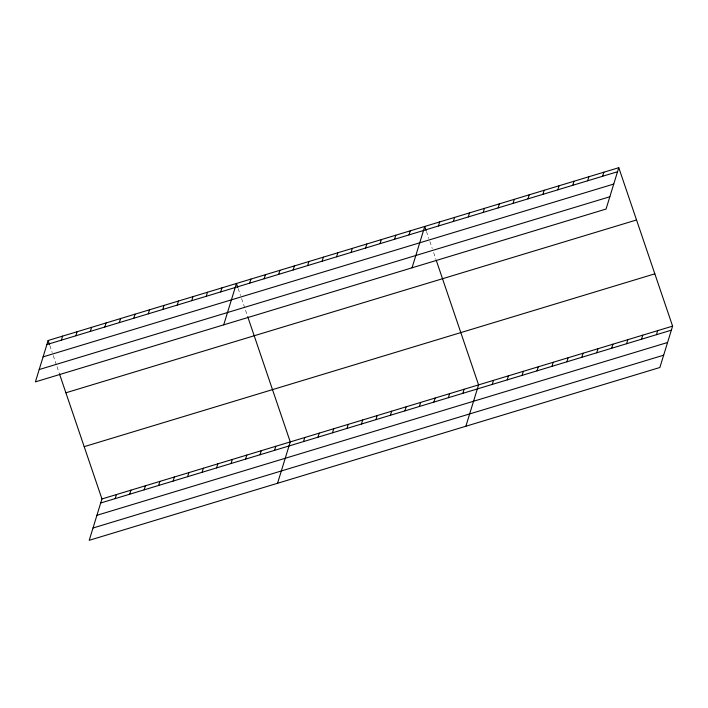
<?xml version="1.0" encoding="UTF-8"?>
<svg xmlns="http://www.w3.org/2000/svg" width="708" height="708" viewBox="0 0 708 708"><rect width="100%" height="100%" fill="white"/><g stroke="black" fill="none" stroke-linecap="round" stroke-linejoin="round"><path stroke-width="0.53" stroke-dasharray="3.54 2.66" d="M426.464 231.472L428.853 238.507M429.88 241.525L432.269 248.561M433.641 252.588L436.031 259.624M238.154 288.501L240.543 295.537M241.57 298.555L247.375 315.653M49.834 345.531L52.224 352.566M53.25 355.584L56.321 364.638M57.012 366.647L59.056 372.682"/><path stroke-width="1.06" d="M48.126 340.504L35.4 381.877L606.048 209.055L618.774 167.69L48.126 340.504L49.498 344.531M61.366 340.176L62.614 336.114M75.853 335.787L77.101 331.733M90.341 331.397L91.589 327.344M104.819 327.007L106.067 322.954M119.307 322.627L120.555 318.573M133.794 318.237L135.042 314.184M148.282 313.848L149.53 309.794M59.401 373.682L101.952 498.945L89.226 540.31L659.874 367.496L672.6 326.123L618.774 167.69M162.769 309.467L164.017 305.405M115.192 498.609L116.439 494.556M177.248 305.077L178.496 301.024M129.67 494.228L130.918 490.166M191.735 300.688L192.983 296.634M144.158 489.839L145.406 485.785M206.223 296.307L207.471 292.245M158.645 485.449L159.893 481.396M220.71 291.917L221.958 287.864M173.133 481.059L174.38 477.006M223.71 324.848L236.445 283.474L237.808 287.492M187.62 476.679L188.868 472.625M249.676 283.147L250.924 279.085M202.099 472.289L203.346 468.236M264.164 278.757L265.411 274.704M216.586 467.9L217.834 463.846M278.651 274.368L279.899 270.314M231.074 463.519L232.321 459.457M293.139 269.978L294.386 265.925M245.561 459.129L246.809 455.076M307.626 265.597L308.874 261.544M260.048 454.74L261.296 450.686M322.105 261.208L323.352 257.154M274.536 450.359L275.775 446.297M336.592 256.818L337.84 252.765M277.536 483.281L290.262 441.916L247.711 316.653M351.079 252.437L352.327 248.375M303.502 441.58L304.75 437.526M365.567 248.048L366.815 243.994M317.989 437.19L319.237 433.137M380.054 243.658L381.302 239.605M332.477 432.809L333.725 428.756M394.533 239.277L395.781 235.215M346.964 428.42L348.212 424.366M409.02 234.888L410.268 230.835M361.443 424.03L362.691 419.977M412.029 267.819L424.756 226.445L426.119 230.463M375.93 419.649L377.178 415.587M438.429 225.976L439.677 221.923M390.418 415.26L391.666 411.206M453.359 221.462L454.607 217.409M404.905 410.87L406.153 406.817M468.28 216.94L469.528 212.887M419.393 406.489L420.641 402.427M483.21 212.418L484.458 208.364M433.871 402.1L435.119 398.046M498.131 207.904L499.379 203.842M448.359 397.71L449.607 393.657M513.052 203.382L514.3 199.329M462.846 393.321L464.094 389.267M527.982 198.859L529.23 194.806M465.855 426.251L478.581 384.886L436.367 260.632M542.903 194.337L544.151 190.284M492.255 384.417L493.503 380.364M557.833 189.824L559.081 185.762M507.185 379.895L508.433 375.842M572.754 185.301L574.002 181.248M522.106 375.382L523.354 371.319M587.684 180.779L588.923 176.726M537.027 370.859L538.275 366.806M602.605 176.265L603.853 172.203M551.957 366.337L553.205 362.284M566.878 361.815L568.126 357.761M581.808 357.301L583.056 353.248M596.729 352.779L597.977 348.725M611.65 348.256L612.898 344.203M626.58 343.743L627.828 339.681M641.501 339.221L642.749 335.167M656.431 334.698L657.679 330.645M46.878 344.557L617.526 171.743M43.091 356.876L613.739 184.053M39.188 369.558L609.836 196.744M65.888 392.79L636.536 219.967M84.19 446.659L654.838 273.837M101.952 498.945L672.6 326.123M100.704 502.999L671.352 330.176M96.916 515.309L667.564 342.495M93.013 528L663.661 355.186"/></g></svg>
